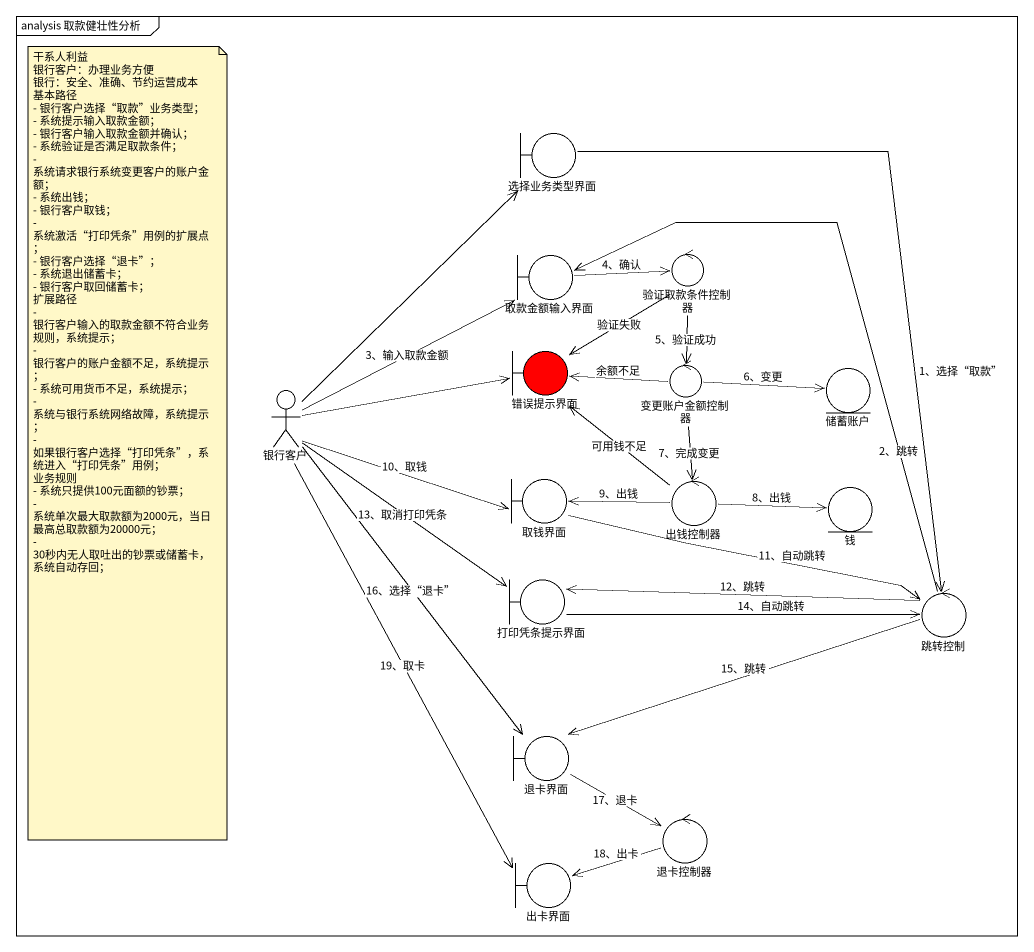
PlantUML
@startuml
mainframe analysis 取款健壮性分析
boundary 选择业务类型界面
boundary 取款金额输入界面
control 验证取款条件控制器
boundary 错误提示界面 #FF0000
actor 银行客户
control 变更账户金额控制器
entity 储蓄账户
boundary 取钱界面
control 出钱控制器
entity 钱
boundary 打印凭条提示界面
control 跳转控制
boundary 退卡界面
boundary 出卡界面
control 退卡控制器
选择业务类型界面 --> 跳转控制 : 1、选择“取款”
取款金额输入界面 -right-> 验证取款条件控制器 : 4、确认
验证取款条件控制器 --> 错误提示界面 : 验证失败
验证取款条件控制器 --> 变更账户金额控制器 : 5、验证成功
银行客户 -up-> 选择业务类型界面
银行客户 -right-> 取款金额输入界面 : 3、输入取款金额
银行客户 -right-> 错误提示界面
银行客户 -right-> 取钱界面 : 10、取钱
银行客户 --> 打印凭条提示界面 : 13、取消打印凭条
银行客户 --> 退卡界面 : 16、选择“退卡”
银行客户 --> 出卡界面 : 19、取卡
变更账户金额控制器 -left-> 错误提示界面 : 余额不足
变更账户金额控制器 -right-> 储蓄账户 : 6、变更
变更账户金额控制器 --> 出钱控制器 : 7、完成变更
取钱界面 -right-> 跳转控制 : 11、自动跳转
出钱控制器 -up-> 错误提示界面 : 可用钱不足
出钱控制器 -left-> 取钱界面 : 9、出钱
出钱控制器 -right-> 钱 : 8、出钱
打印凭条提示界面 -right-> 跳转控制 : 14、自动跳转
跳转控制 -up-> 取款金额输入界面 : 2、跳转
跳转控制 -left-> 打印凭条提示界面 : 12、跳转
跳转控制 -left-> 退卡界面 : 15、跳转
退卡界面 -right-> 退卡控制器 : 17、退卡
退卡控制器 -left-> 出卡界面 : 18、出卡
note as N1
  干系人利益
  银行客户：办理业务方便
  银行：安全、准确、节约运营成本
  基本路径
  - 银行客户选择“取款”业务类型；
  - 系统提示输入取款金额；
  - 银行客户输入取款金额并确认；
  - 系统验证是否满足取款条件；
  - 系统请求银行系统变更客户的账户金额；
  - 系统出钱；
  - 银行客户取钱；
  - 系统激活“打印凭条”用例的扩展点；
  - 银行客户选择“退卡”；
  - 系统退出储蓄卡；
  - 银行客户取回储蓄卡；
  扩展路径
  - 银行客户输入的取款金额不符合业务规则，系统提示；
  - 银行客户的账户金额不足，系统提示；
  - 系统可用货币不足，系统提示；
  - 系统与银行系统网络故障，系统提示；
  - 如果银行客户选择“打印凭条”，系统进入“打印凭条”用例；
  业务规则
  - 系统只提供100元面额的钞票；
  - 系统单次最大取款额为2000元，当日最高总取款额为20000元；
  - 30秒内无人取吐出的钞票或储蓄卡，系统自动存回；
end note
@enduml
